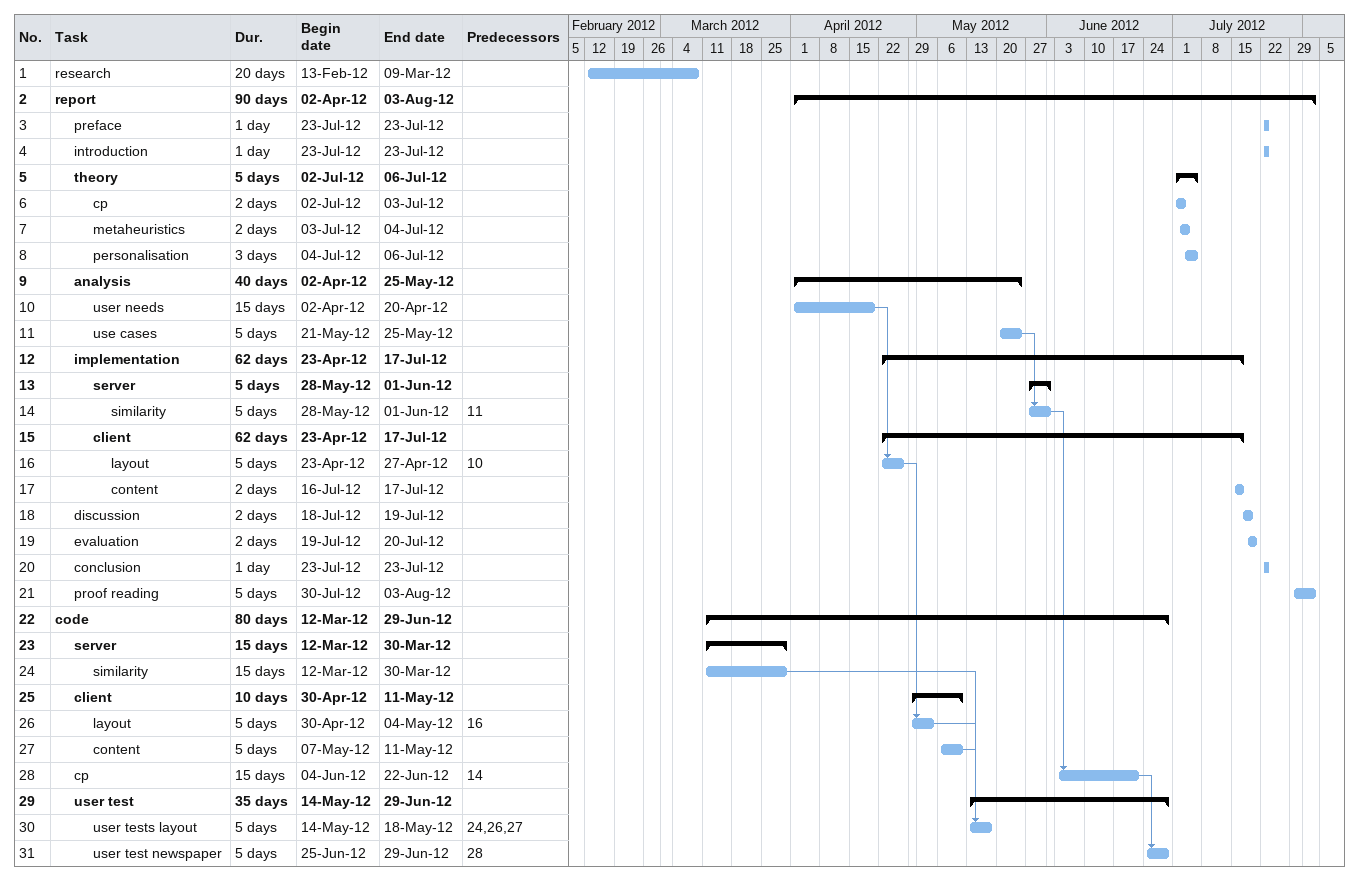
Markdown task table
| ID | Level | Task | Duration | Start | Finish | Predecessors |
|---|---|---|---|---|---|---|
| 1 | 1 | research | 20d | 2012-02-13 | 2012-03-09 |  |
| 2 | 1 | **report** | 90d | 2012-04-02 | 2012-08-03 |  |
| 3 | 2 | preface | 1d | 2012-07-23 | 2012-07-23 |  |
| 4 | 2 | introduction | 1d | 2012-07-23 | 2012-07-23 |  |
| 5 | 2 | **theory** | 5d | 2012-07-02 | 2012-07-06 |  |
| 6 | 3 | cp | 2d | 2012-07-02 | 2012-07-03 |  |
| 7 | 3 | metaheuristics | 2d | 2012-07-03 | 2012-07-04 |  |
| 8 | 3 | personalisation | 3d | 2012-07-04 | 2012-07-06 |  |
| 9 | 2 | **analysis** | 40d | 2012-04-02 | 2012-05-25 |  |
| 10 | 3 | user needs | 15d | 2012-04-02 | 2012-04-20 |  |
| 11 | 3 | use cases | 5d | 2012-05-21 | 2012-05-25 |  |
| 12 | 2 | **implementation** | 62d | 2012-04-23 | 2012-07-17 |  |
| 13 | 3 | **server** | 5d | 2012-05-28 | 2012-06-01 |  |
| 14 | 4 | similarity | 5d | 2012-05-28 | 2012-06-01 | 11 |
| 15 | 3 | **client** | 62d | 2012-04-23 | 2012-07-17 |  |
| 16 | 4 | layout | 5d | 2012-04-23 | 2012-04-27 | 10 |
| 17 | 4 | content | 2d | 2012-07-16 | 2012-07-17 |  |
| 18 | 2 | discussion | 2d | 2012-07-18 | 2012-07-19 |  |
| 19 | 2 | evaluation | 2d | 2012-07-19 | 2012-07-20 |  |
| 20 | 2 | conclusion | 1d | 2012-07-23 | 2012-07-23 |  |
| 21 | 2 | proof reading | 5d | 2012-07-30 | 2012-08-03 |  |
| 22 | 1 | **code** | 80d | 2012-03-12 | 2012-06-29 |  |
| 23 | 2 | **server** | 15d | 2012-03-12 | 2012-03-30 |  |
| 24 | 3 | similarity | 15d | 2012-03-12 | 2012-03-30 |  |
| 25 | 2 | **client** | 10d | 2012-04-30 | 2012-05-11 |  |
| 26 | 3 | layout | 5d | 2012-04-30 | 2012-05-04 | 16 |
| 27 | 3 | content | 5d | 2012-05-07 | 2012-05-11 |  |
| 28 | 2 | cp | 15d | 2012-06-04 | 2012-06-22 | 14 |
| 29 | 2 | **user test** | 35d | 2012-05-14 | 2012-06-29 |  |
| 30 | 3 | user tests layout | 5d | 2012-05-14 | 2012-05-18 | 24, 26, 27 |
| 31 | 3 | user test newspaper | 5d | 2012-06-25 | 2012-06-29 | 28 |
